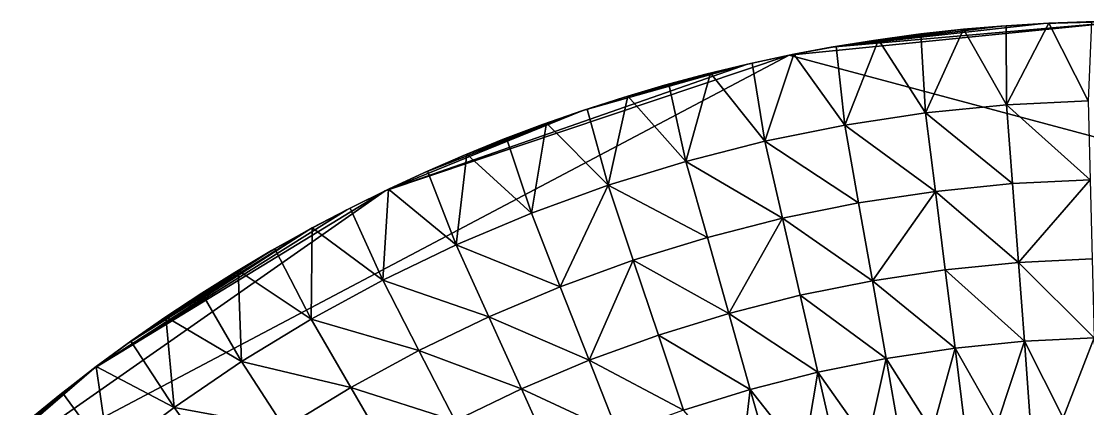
# Model space of a CAD drawing. Header units: millimetres. Extents: x -3250 to 5350, y -3250 to 3250.
# Drawn here: x -2100 to -78, y 2515 to 3250 of the extents above; entities that cross this region are included whole.
import ezdxf

# ---------------------------------------------------------------- set-up
doc = ezdxf.new("R2010")
doc.units = ezdxf.units.MM
doc.header["$MEASUREMENT"] = 0
doc.layers.add('MESH_3D', color=2, linetype='CONTINUOUS')

msp = doc.modelspace()

# ---------------------------------------------------------------- linework, layer by layer
at = {"layer": 'MESH_3D'}
for points in [[(0, 3250, 32500), (-564.4, 3200.6, 32500), (-644, 3185.6, 32500)], [(2150.5, 2436.8, 32500), (0, 3250, 32500), (-644, 3185.6, 32500)], [(0, 3250, 32500), (-162, 3246, 32500), (-564.4, 3200.6, 32500)], [(-162, 3246, 32500), (-242.9, 3240.9, 32500), (-564.4, 3200.6, 32500)], [(-242.9, 3240.9, 32500), (-323.6, 3233.9, 32500), (-564.4, 3200.6, 32500)], [(-385.5, 3075.9, 24800), (-394.4, 3226, 25000), (-313.7, 3234.8, 25000)], [(-323.6, 3233.9, 32500), (-313.7, 3234.8, 25000), (-394.4, 3226, 25000)], [(-385.5, 3075.9, 24800), (-313.7, 3234.8, 25000), (-231.7, 3091.3, 24800)], [(-323.6, 3233.9, 32500), (-242.9, 3240.9, 32500), (-313.7, 3234.8, 25000)], [(-231.7, 3091.3, 24800), (-313.7, 3234.8, 25000), (-232.8, 3241.7, 25000)], [(-242.9, 3240.9, 32500), (-232.8, 3241.7, 25000), (-313.7, 3234.8, 25000)], [(-242.9, 3240.9, 32500), (-162, 3246, 32500), (-232.8, 3241.7, 25000)], [(-231.7, 3091.3, 24800), (-232.8, 3241.7, 25000), (-151.7, 3246.5, 25000)], [(-162, 3246, 32500), (-151.7, 3246.5, 25000), (-232.8, 3241.7, 25000)], [(-231.7, 3091.3, 24800), (-151.7, 3246.5, 25000), (-77.3, 3099, 24800)], [(0, 3250, 32500), (-81, 3249, 32500), (-162, 3246, 32500)], [(-162, 3246, 32500), (-81, 3249, 32500), (-151.7, 3246.5, 25000)], [(-77.3, 3099, 24800), (-151.7, 3246.5, 25000), (-70.6, 3249.2, 25000)], [(-81, 3249, 32500), (-70.6, 3249.2, 25000), (-151.7, 3246.5, 25000)], [(-81, 3249, 32500), (0, 3250, 32500), (-70.6, 3249.2, 25000)], [(-323.6, 3233.9, 32500), (-404.1, 3224.8, 32500), (-564.4, 3200.6, 32500)], [(-404.1, 3224.8, 32500), (-484.4, 3213.7, 32500), (-564.4, 3200.6, 32500)], [(-538.3, 3052.9, 24800), (-555.1, 3202.2, 25000), (-474.9, 3215.1, 25000)], [(-484.4, 3213.7, 32500), (-474.9, 3215.1, 25000), (-555.1, 3202.2, 25000)], [(-538.3, 3052.9, 24800), (-474.9, 3215.1, 25000), (-385.5, 3075.9, 24800)], [(-484.4, 3213.7, 32500), (-404.1, 3224.8, 32500), (-474.9, 3215.1, 25000)], [(-385.5, 3075.9, 24800), (-474.9, 3215.1, 25000), (-394.4, 3226, 25000)], [(-404.1, 3224.8, 32500), (-394.4, 3226, 25000), (-474.9, 3215.1, 25000)], [(-404.1, 3224.8, 32500), (-323.6, 3233.9, 32500), (-394.4, 3226, 25000)], [(-644, 3185.6, 32500), (-564.4, 3200.6, 32500), (-634.9, 3187.4, 25000)], [(-538.3, 3052.9, 24800), (-634.9, 3187.4, 25000), (-555.1, 3202.2, 25000)], [(-564.4, 3200.6, 32500), (-555.1, 3202.2, 25000), (-634.9, 3187.4, 25000)], [(-564.4, 3200.6, 32500), (-484.4, 3213.7, 32500), (-555.1, 3202.2, 25000)], [(-644, 3185.6, 32500), (-1410.1, 2928.1, 32500), (-2269.3, 2326.6, 32500)], [(2150.5, 2436.8, 32500), (-644, 3185.6, 32500), (-2269.3, 2326.6, 32500)], [(-644, 3185.6, 32500), (-723.2, 3168.5, 32500), (-1410.1, 2928.1, 32500)], [(-723.2, 3168.5, 32500), (-644, 3185.6, 32500), (-714.3, 3170.5, 25000)], [(-689.8, 3022.3, 24800), (-714.3, 3170.5, 25000), (-634.9, 3187.4, 25000)], [(-644, 3185.6, 32500), (-634.9, 3187.4, 25000), (-714.3, 3170.5, 25000)], [(-689.8, 3022.3, 24800), (-634.9, 3187.4, 25000), (-538.3, 3052.9, 24800)], [(-723.2, 3168.5, 32500), (-1035.1, 3080.8, 32500), (-1410.1, 2928.1, 32500)], [(-723.2, 3168.5, 32500), (-958, 3105.6, 32500), (-1035.1, 3080.8, 32500)], [(-723.2, 3168.5, 32500), (-802, 3149.5, 32500), (-958, 3105.6, 32500)], [(-802, 3149.5, 32500), (-723.2, 3168.5, 32500), (-793.3, 3151.7, 25000)], [(-689.8, 3022.3, 24800), (-793.3, 3151.7, 25000), (-714.3, 3170.5, 25000)], [(-723.2, 3168.5, 32500), (-714.3, 3170.5, 25000), (-793.3, 3151.7, 25000)], [(-802, 3149.5, 32500), (-880.2, 3128.5, 32500), (-958, 3105.6, 32500)], [(-880.2, 3128.5, 32500), (-802, 3149.5, 32500), (-871.8, 3130.9, 25000)], [(-839.6, 2984.1, 24800), (-871.8, 3130.9, 25000), (-793.3, 3151.7, 25000)], [(-802, 3149.5, 32500), (-793.3, 3151.7, 25000), (-871.8, 3130.9, 25000)], [(-839.6, 2984.1, 24800), (-793.3, 3151.7, 25000), (-689.8, 3022.3, 24800)], [(-958, 3105.6, 32500), (-880.2, 3128.5, 32500), (-949.8, 3108.1, 25000)], [(-839.6, 2984.1, 24800), (-949.8, 3108.1, 25000), (-871.8, 3130.9, 25000)], [(-880.2, 3128.5, 32500), (-871.8, 3130.9, 25000), (-949.8, 3108.1, 25000)], [(-1035.1, 3080.8, 32500), (-958, 3105.6, 32500), (-1027.1, 3083.4, 25000)], [(-987.3, 2938.6, 24800), (-1027.1, 3083.4, 25000), (-949.8, 3108.1, 25000)], [(-958, 3105.6, 32500), (-949.8, 3108.1, 25000), (-1027.1, 3083.4, 25000)], [(-987.3, 2938.6, 24800), (-949.8, 3108.1, 25000), (-839.6, 2984.1, 24800)], [(-231.7, 3091.3, 24800), (-77.3, 3099, 24800), (-73.5, 2949.1, 24600)], [(-1035.1, 3080.8, 32500), (-1336.7, 2962.4, 32500), (-1410.1, 2928.1, 32500)], [(-1035.1, 3080.8, 32500), (-1262.4, 2994.8, 32500), (-1336.7, 2962.4, 32500)], [(-1035.1, 3080.8, 32500), (-1187.4, 3025.3, 32500), (-1262.4, 2994.8, 32500)], [(-1035.1, 3080.8, 32500), (-1111.6, 3054, 32500), (-1187.4, 3025.3, 32500)], [(-1111.6, 3054, 32500), (-1035.1, 3080.8, 32500), (-1103.8, 3056.8, 25000)], [(-987.3, 2938.6, 24800), (-1103.8, 3056.8, 25000), (-1027.1, 3083.4, 25000)], [(-1035.1, 3080.8, 32500), (-1027.1, 3083.4, 25000), (-1103.8, 3056.8, 25000)], [(-538.3, 3052.9, 24800), (-385.5, 3075.9, 24800), (-366.8, 2927.1, 24600)], [(-385.5, 3075.9, 24800), (-231.7, 3091.3, 24800), (-220.5, 2941.8, 24600)], [(-385.5, 3075.9, 24800), (-220.5, 2941.8, 24600), (-366.8, 2927.1, 24600)], [(-231.7, 3091.3, 24800), (-73.5, 2949.1, 24600), (-220.5, 2941.8, 24600)], [(-1187.4, 3025.3, 32500), (-1111.6, 3054, 32500), (-1179.8, 3028.3, 25000)], [(-1132.6, 2885.7, 24800), (-1179.8, 3028.3, 25000), (-1103.8, 3056.8, 25000)], [(-1111.6, 3054, 32500), (-1103.8, 3056.8, 25000), (-1179.8, 3028.3, 25000)], [(-1132.6, 2885.7, 24800), (-1103.8, 3056.8, 25000), (-987.3, 2938.6, 24800)], [(-689.8, 3022.3, 24800), (-538.3, 3052.9, 24800), (-512.3, 2905.2, 24600)], [(-538.3, 3052.9, 24800), (-366.8, 2927.1, 24600), (-512.3, 2905.2, 24600)], [(-1262.4, 2994.8, 32500), (-1187.4, 3025.3, 32500), (-1255.1, 2997.9, 25000)], [(-1132.6, 2885.7, 24800), (-1255.1, 2997.9, 25000), (-1179.8, 3028.3, 25000)], [(-1187.4, 3025.3, 32500), (-1179.8, 3028.3, 25000), (-1255.1, 2997.9, 25000)], [(-839.6, 2984.1, 24800), (-689.8, 3022.3, 24800), (-656.4, 2876, 24600)], [(-689.8, 3022.3, 24800), (-512.3, 2905.2, 24600), (-656.4, 2876, 24600)], [(-1336.7, 2962.4, 32500), (-1262.4, 2994.8, 32500), (-1329.6, 2965.6, 25000)], [(-1275, 2825.7, 24800), (-1329.6, 2965.6, 25000), (-1255.1, 2997.9, 25000)], [(-1262.4, 2994.8, 32500), (-1255.1, 2997.9, 25000), (-1329.6, 2965.6, 25000)], [(-1275, 2825.7, 24800), (-1255.1, 2997.9, 25000), (-1132.6, 2885.7, 24800)], [(-987.3, 2938.6, 24800), (-839.6, 2984.1, 24800), (-799, 2839.7, 24600)], [(-839.6, 2984.1, 24800), (-656.4, 2876, 24600), (-799, 2839.7, 24600)], [(-1410.1, 2928.1, 32500), (-1336.7, 2962.4, 32500), (-1403.3, 2931.4, 25000)], [(-1275, 2825.7, 24800), (-1403.3, 2931.4, 25000), (-1329.6, 2965.6, 25000)], [(-1336.7, 2962.4, 32500), (-1329.6, 2965.6, 25000), (-1403.3, 2931.4, 25000)], [(-1414.3, 2758.6, 24800), (-1476.1, 2895.5, 25000), (-1403.3, 2931.4, 25000)], [(-1410.1, 2928.1, 32500), (-1403.3, 2931.4, 25000), (-1476.1, 2895.5, 25000)], [(-1414.3, 2758.6, 24800), (-1403.3, 2931.4, 25000), (-1275, 2825.7, 24800)], [(-1132.6, 2885.7, 24800), (-987.3, 2938.6, 24800), (-1077.8, 2746.1, 24600)], [(-987.3, 2938.6, 24800), (-939.5, 2796.4, 24600), (-1077.8, 2746.1, 24600)], [(-987.3, 2938.6, 24800), (-799, 2839.7, 24600), (-939.5, 2796.4, 24600)], [(-366.8, 2927.1, 24600), (-220.5, 2941.8, 24600), (-209.2, 2792.2, 24400)], [(-220.5, 2941.8, 24600), (-73.5, 2949.1, 24600), (-209.2, 2792.2, 24400)], [(-73.5, 2949.1, 24600), (-69.8, 2799.1, 24400), (-209.2, 2792.2, 24400)], [(-1410.1, 2928.1, 32500), (-1962.4, 2590.7, 32500), (-2269.3, 2326.6, 32500)], [(-1410.1, 2928.1, 32500), (-1482.7, 2892.1, 32500), (-1962.4, 2590.7, 32500)], [(-1482.7, 2892.1, 32500), (-1410.1, 2928.1, 32500), (-1476.1, 2895.5, 25000)], [(-512.3, 2905.2, 24600), (-366.8, 2927.1, 24600), (-486.2, 2757.5, 24400)], [(-366.8, 2927.1, 24600), (-348.2, 2778.3, 24400), (-486.2, 2757.5, 24400)], [(-366.8, 2927.1, 24600), (-209.2, 2792.2, 24400), (-348.2, 2778.3, 24400)], [(-1482.7, 2892.1, 32500), (-1554.3, 2854.2, 32500), (-1962.4, 2590.7, 32500)], [(-1554.3, 2854.2, 32500), (-1482.7, 2892.1, 32500), (-1548, 2857.7, 25000)], [(-1414.3, 2758.6, 24800), (-1548, 2857.7, 25000), (-1476.1, 2895.5, 25000)], [(-1482.7, 2892.1, 32500), (-1476.1, 2895.5, 25000), (-1548, 2857.7, 25000)], [(-656.4, 2876, 24600), (-512.3, 2905.2, 24600), (-486.2, 2757.5, 24400)], [(-1275, 2825.7, 24800), (-1132.6, 2885.7, 24800), (-1077.8, 2746.1, 24600)], [(-799, 2839.7, 24600), (-656.4, 2876, 24600), (-758.4, 2695.3, 24400)], [(-656.4, 2876, 24600), (-623.1, 2729.8, 24400), (-758.4, 2695.3, 24400)], [(-656.4, 2876, 24600), (-486.2, 2757.5, 24400), (-623.1, 2729.8, 24400)], [(-1554.3, 2854.2, 32500), (-1897.2, 2638.8, 32500), (-1962.4, 2590.7, 32500)], [(-1554.3, 2854.2, 32500), (-1625, 2814.6, 32500), (-1897.2, 2638.8, 32500)], [(-1625, 2814.6, 32500), (-1554.3, 2854.2, 32500), (-1618.9, 2818.1, 25000)], [(-1550, 2684.7, 24800), (-1618.9, 2818.1, 25000), (-1548, 2857.7, 25000)], [(-1554.3, 2854.2, 32500), (-1548, 2857.7, 25000), (-1618.9, 2818.1, 25000)], [(-1550, 2684.7, 24800), (-1548, 2857.7, 25000), (-1414.3, 2758.6, 24800)], [(-939.5, 2796.4, 24600), (-799, 2839.7, 24600), (-758.4, 2695.3, 24400)], [(-1625, 2814.6, 32500), (-1694.7, 2773.2, 32500), (-1897.2, 2638.8, 32500)], [(-1694.7, 2773.2, 32500), (-1625, 2814.6, 32500), (-1688.8, 2776.8, 25000)], [(-1550, 2684.7, 24800), (-1688.8, 2776.8, 25000), (-1618.9, 2818.1, 25000)], [(-1625, 2814.6, 32500), (-1618.9, 2818.1, 25000), (-1688.8, 2776.8, 25000)], [(-1414.3, 2758.6, 24800), (-1275, 2825.7, 24800), (-1213.3, 2688.9, 24600)], [(-1275, 2825.7, 24800), (-1077.8, 2746.1, 24600), (-1213.3, 2688.9, 24600)], [(-1077.8, 2746.1, 24600), (-939.5, 2796.4, 24600), (-1023, 2606.4, 24400)], [(-939.5, 2796.4, 24600), (-891.8, 2654.2, 24400), (-1023, 2606.4, 24400)], [(-939.5, 2796.4, 24600), (-758.4, 2695.3, 24400), (-891.8, 2654.2, 24400)], [(-348.2, 2778.3, 24400), (-209.2, 2792.2, 24400), (-198, 2642.6, 24200)], [(-209.2, 2792.2, 24400), (-69.8, 2799.1, 24400), (-66.1, 2649.2, 24200)], [(-209.2, 2792.2, 24400), (-66.1, 2649.2, 24200), (-198, 2642.6, 24200)], [(-1694.7, 2773.2, 32500), (-1830.8, 2685.3, 32500), (-1897.2, 2638.8, 32500)], [(-1694.7, 2773.2, 32500), (-1763.3, 2730.1, 32500), (-1830.8, 2685.3, 32500)], [(-1763.3, 2730.1, 32500), (-1694.7, 2773.2, 32500), (-1757.6, 2733.7, 25000)], [(-1681.9, 2604.1, 24800), (-1757.6, 2733.7, 25000), (-1688.8, 2776.8, 25000)], [(-1694.7, 2773.2, 32500), (-1688.8, 2776.8, 25000), (-1757.6, 2733.7, 25000)], [(-1681.9, 2604.1, 24800), (-1688.8, 2776.8, 25000), (-1550, 2684.7, 24800)], [(-486.2, 2757.5, 24400), (-348.2, 2778.3, 24400), (-329.5, 2629.4, 24200)], [(-348.2, 2778.3, 24400), (-198, 2642.6, 24200), (-329.5, 2629.4, 24200)], [(-1550, 2684.7, 24800), (-1414.3, 2758.6, 24800), (-1345.8, 2625.1, 24600)], [(-1414.3, 2758.6, 24800), (-1213.3, 2688.9, 24600), (-1345.8, 2625.1, 24600)], [(-623.1, 2729.8, 24400), (-486.2, 2757.5, 24400), (-460.2, 2609.7, 24200)], [(-486.2, 2757.5, 24400), (-329.5, 2629.4, 24200), (-460.2, 2609.7, 24200)], [(-1830.8, 2685.3, 32500), (-1763.3, 2730.1, 32500), (-1825.4, 2689, 25000)], [(-1681.9, 2604.1, 24800), (-1825.4, 2689, 25000), (-1757.6, 2733.7, 25000)], [(-1763.3, 2730.1, 32500), (-1757.6, 2733.7, 25000), (-1825.4, 2689, 25000)], [(-1213.3, 2688.9, 24600), (-1077.8, 2746.1, 24600), (-1023, 2606.4, 24400)], [(-758.4, 2695.3, 24400), (-623.1, 2729.8, 24400), (-589.7, 2583.6, 24200)], [(-623.1, 2729.8, 24400), (-460.2, 2609.7, 24200), (-589.7, 2583.6, 24200)], [(-1809.6, 2517, 24800), (-1892, 2642.5, 25000), (-1825.4, 2689, 25000)], [(-1830.8, 2685.3, 32500), (-1825.4, 2689, 25000), (-1892, 2642.5, 25000)], [(-1809.6, 2517, 24800), (-1825.4, 2689, 25000), (-1681.9, 2604.1, 24800)], [(-1345.8, 2625.1, 24600), (-1213.3, 2688.9, 24600), (-1151.6, 2552.2, 24400)], [(-1213.3, 2688.9, 24600), (-1023, 2606.4, 24400), (-1151.6, 2552.2, 24400)], [(-891.8, 2654.2, 24400), (-758.4, 2695.3, 24400), (-717.7, 2551, 24200)], [(-758.4, 2695.3, 24400), (-589.7, 2583.6, 24200), (-717.7, 2551, 24200)], [(-1897.2, 2638.8, 32500), (-1830.8, 2685.3, 32500), (-1892, 2642.5, 25000)], [(-1681.9, 2604.1, 24800), (-1550, 2684.7, 24800), (-1475, 2554.8, 24600)], [(-1550, 2684.7, 24800), (-1345.8, 2625.1, 24600), (-1475, 2554.8, 24600)], [(-1023, 2606.4, 24400), (-891.8, 2654.2, 24400), (-844, 2512, 24200)], [(-891.8, 2654.2, 24400), (-717.7, 2551, 24200), (-844, 2512, 24200)], [(-198, 2642.6, 24200), (-66.1, 2649.2, 24200), (-124.6, 2496.9, 24000)], [(-66.1, 2649.2, 24200), (-62.3, 2499.2, 24000), (-124.6, 2496.9, 24000)], [(-1962.4, 2590.7, 32500), (-1897.2, 2638.8, 32500), (-1957.4, 2594.4, 25000)], [(-1809.6, 2517, 24800), (-1957.4, 2594.4, 25000), (-1892, 2642.5, 25000)], [(-1897.2, 2638.8, 32500), (-1892, 2642.5, 25000), (-1957.4, 2594.4, 25000)], [(-460.2, 2609.7, 24200), (-329.5, 2629.4, 24200), (-372.6, 2472.1, 24000)], [(-329.5, 2629.4, 24200), (-310.9, 2480.6, 24000), (-372.6, 2472.1, 24000)], [(-329.5, 2629.4, 24200), (-198, 2642.6, 24200), (-248.9, 2487.6, 24000)], [(-329.5, 2629.4, 24200), (-248.9, 2487.6, 24000), (-310.9, 2480.6, 24000)], [(-198, 2642.6, 24200), (-186.8, 2493, 24000), (-248.9, 2487.6, 24000)], [(-198, 2642.6, 24200), (-124.6, 2496.9, 24000), (-186.8, 2493, 24000)], [(-1475, 2554.8, 24600), (-1345.8, 2625.1, 24600), (-1277.4, 2491.6, 24400)], [(-1345.8, 2625.1, 24600), (-1151.6, 2552.2, 24400), (-1277.4, 2491.6, 24400)], [(-589.7, 2583.6, 24200), (-460.2, 2609.7, 24200), (-495.4, 2450.4, 24000)], [(-460.2, 2609.7, 24200), (-434.1, 2462, 24000), (-495.4, 2450.4, 24000)], [(-460.2, 2609.7, 24200), (-372.6, 2472.1, 24000), (-434.1, 2462, 24000)], [(-1962.4, 2590.7, 32500), (-2210.6, 2382.4, 32500), (-2269.3, 2326.6, 32500)], [(-1962.4, 2590.7, 32500), (-2026.3, 2541, 32500), (-2210.6, 2382.4, 32500)], [(-2026.3, 2541, 32500), (-1962.4, 2590.7, 32500), (-2021.6, 2544.7, 25000)], [(-1932.8, 2423.7, 24800), (-2021.6, 2544.7, 25000), (-1957.4, 2594.4, 25000)], [(-1962.4, 2590.7, 32500), (-1957.4, 2594.4, 25000), (-2021.6, 2544.7, 25000)], [(-1932.8, 2423.7, 24800), (-1957.4, 2594.4, 25000), (-1809.6, 2517, 24800)], [(-1809.6, 2517, 24800), (-1681.9, 2604.1, 24800), (-1600.5, 2478.1, 24600)], [(-1681.9, 2604.1, 24800), (-1475, 2554.8, 24600), (-1600.5, 2478.1, 24600)], [(-1151.6, 2552.2, 24400), (-1023, 2606.4, 24400), (-968.2, 2466.8, 24200)], [(-1023, 2606.4, 24400), (-844, 2512, 24200), (-968.2, 2466.8, 24200)], [(-717.7, 2551, 24200), (-589.7, 2583.6, 24200), (-616.9, 2422.7, 24000)], [(-589.7, 2583.6, 24200), (-556.3, 2437.3, 24000), (-616.9, 2422.7, 24000)], [(-589.7, 2583.6, 24200), (-495.4, 2450.4, 24000), (-556.3, 2437.3, 24000)], [(-1600.5, 2478.1, 24600), (-1475, 2554.8, 24600), (-1400, 2424.9, 24400)], [(-1475, 2554.8, 24600), (-1277.4, 2491.6, 24400), (-1400, 2424.9, 24400)], [(-1277.4, 2491.6, 24400), (-1151.6, 2552.2, 24400), (-1089.9, 2415.5, 24200)], [(-1151.6, 2552.2, 24400), (-968.2, 2466.8, 24200), (-1089.9, 2415.5, 24200)], [(-844, 2512, 24200), (-717.7, 2551, 24200), (-736.9, 2388.9, 24000)], [(-717.7, 2551, 24200), (-677.1, 2406.6, 24000), (-736.9, 2388.9, 24000)], [(-717.7, 2551, 24200), (-616.9, 2422.7, 24000), (-677.1, 2406.6, 24000)], [(-2026.3, 2541, 32500), (-2150.5, 2436.8, 32500), (-2210.6, 2382.4, 32500)], [(-2026.3, 2541, 32500), (-2089.1, 2489.6, 32500), (-2150.5, 2436.8, 32500)], [(-2089.1, 2489.6, 32500), (-2026.3, 2541, 32500), (-2084.5, 2493.4, 25000)], [(-1932.8, 2423.7, 24800), (-2084.5, 2493.4, 25000), (-2021.6, 2544.7, 25000)], [(-2026.3, 2541, 32500), (-2021.6, 2544.7, 25000), (-2084.5, 2493.4, 25000)], [(-1932.8, 2423.7, 24800), (-1809.6, 2517, 24800), (-1722, 2395.2, 24600)], [(-1809.6, 2517, 24800), (-1600.5, 2478.1, 24600), (-1722, 2395.2, 24600)]]:
    msp.add_3dface(points, dxfattribs=at)

doc.saveas('drawing.dxf')
